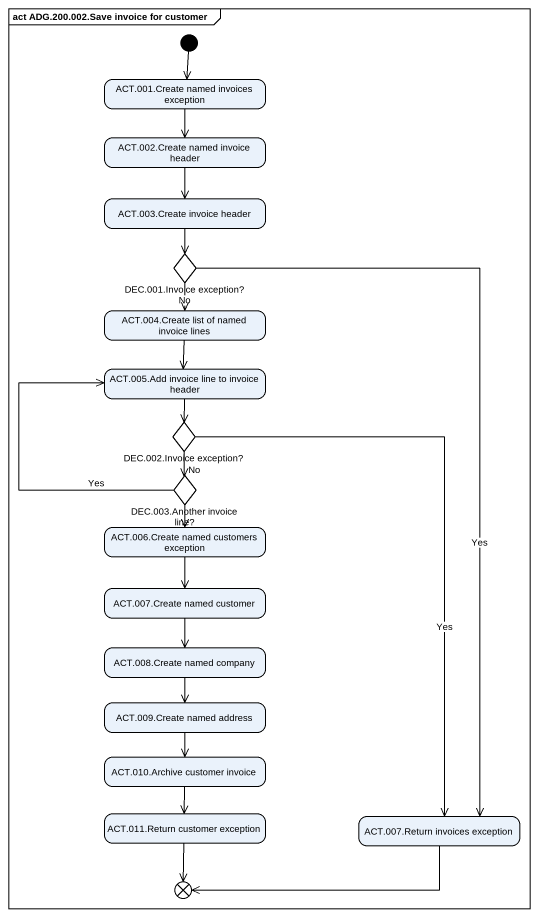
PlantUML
@startuml
mainframe act ADG.200.002.Save invoice for customer
hide empty description
state "ACT.001.Create named invoices exception" as ACT_001_Create_named
state "ACT.002.Create named invoice header" as ACT_002_Create_named
state "ACT.003.Create invoice header" as ACT_003_Create_invoice
state "DEC.001.Invoice exception?" as DEC_001_Invoice_exception <<choice>>
state "ACT.004.Create list of named invoice lines" as ACT_004_Create_list_of
state "ACT.005.Add invoice line to invoice header" as ACT_005_Add_invoice_line_to
state "DEC.002.Invoice exception?" as DEC_002_Invoice_exception <<choice>>
state "DEC.003.Another invoice line?" as DEC_003_Another_invoice_line <<choice>>
state "ACT.006.Create named customers exception" as ACT_006_Create_named
state "ACT.007.Create named customer" as ACT_007_Create_named
state "ACT.008.Create named company" as ACT_008_Create_named_company
state "ACT.009.Create named address" as ACT_009_Create_named_address
state "ACT.010.Archive customer invoice" as ACT_010_Archive_customer
state "ACT.011.Return customer exception" as ACT_011_Return_customer
state "ACT.007.Return invoices exception" as ACT_007_Return_invoices
state flowfinal1 <<end>>
[*] --> ACT_001_Create_named
ACT_001_Create_named --> ACT_002_Create_named
ACT_002_Create_named --> ACT_003_Create_invoice
ACT_003_Create_invoice --> DEC_001_Invoice_exception
DEC_001_Invoice_exception --> ACT_004_Create_list_of : No
DEC_001_Invoice_exception --> ACT_007_Return_invoices : Yes
ACT_004_Create_list_of --> ACT_005_Add_invoice_line_to
ACT_005_Add_invoice_line_to --> DEC_002_Invoice_exception
DEC_002_Invoice_exception --> DEC_003_Another_invoice_line : No
DEC_002_Invoice_exception --> ACT_007_Return_invoices : Yes
DEC_003_Another_invoice_line -up-> ACT_005_Add_invoice_line_to : Yes
DEC_003_Another_invoice_line --> ACT_006_Create_named
ACT_006_Create_named --> ACT_007_Create_named
ACT_007_Create_named --> ACT_008_Create_named_company
ACT_008_Create_named_company --> ACT_009_Create_named_address
ACT_009_Create_named_address --> ACT_010_Archive_customer
ACT_010_Archive_customer --> ACT_011_Return_customer
ACT_011_Return_customer --> flowfinal1
ACT_007_Return_invoices -left-> flowfinal1
@enduml
